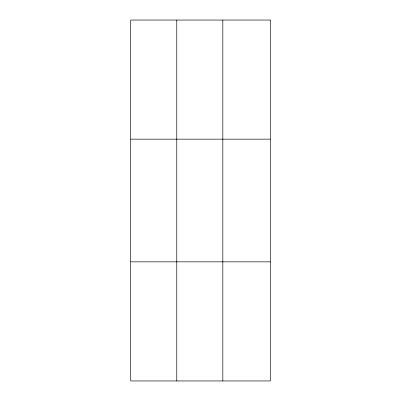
<?xml version="1.0" encoding="UTF-8"?>
<svg xmlns="http://www.w3.org/2000/svg" width="401" height="401" viewBox="0 0 401 401"><rect width="100%" height="100%" fill="white"/><g stroke="black" fill="none" stroke-linecap="round" stroke-linejoin="round"><path stroke-width="0.6" d="M176.776 20.05L176.776 380.95M222.831 20.05L222.831 380.95M130.716 139.147L270.284 139.147M130.716 261.853L270.284 261.853M270.284 20.05L270.284 380.95L130.716 380.95L130.716 20.05L270.284 20.05"/></g></svg>
